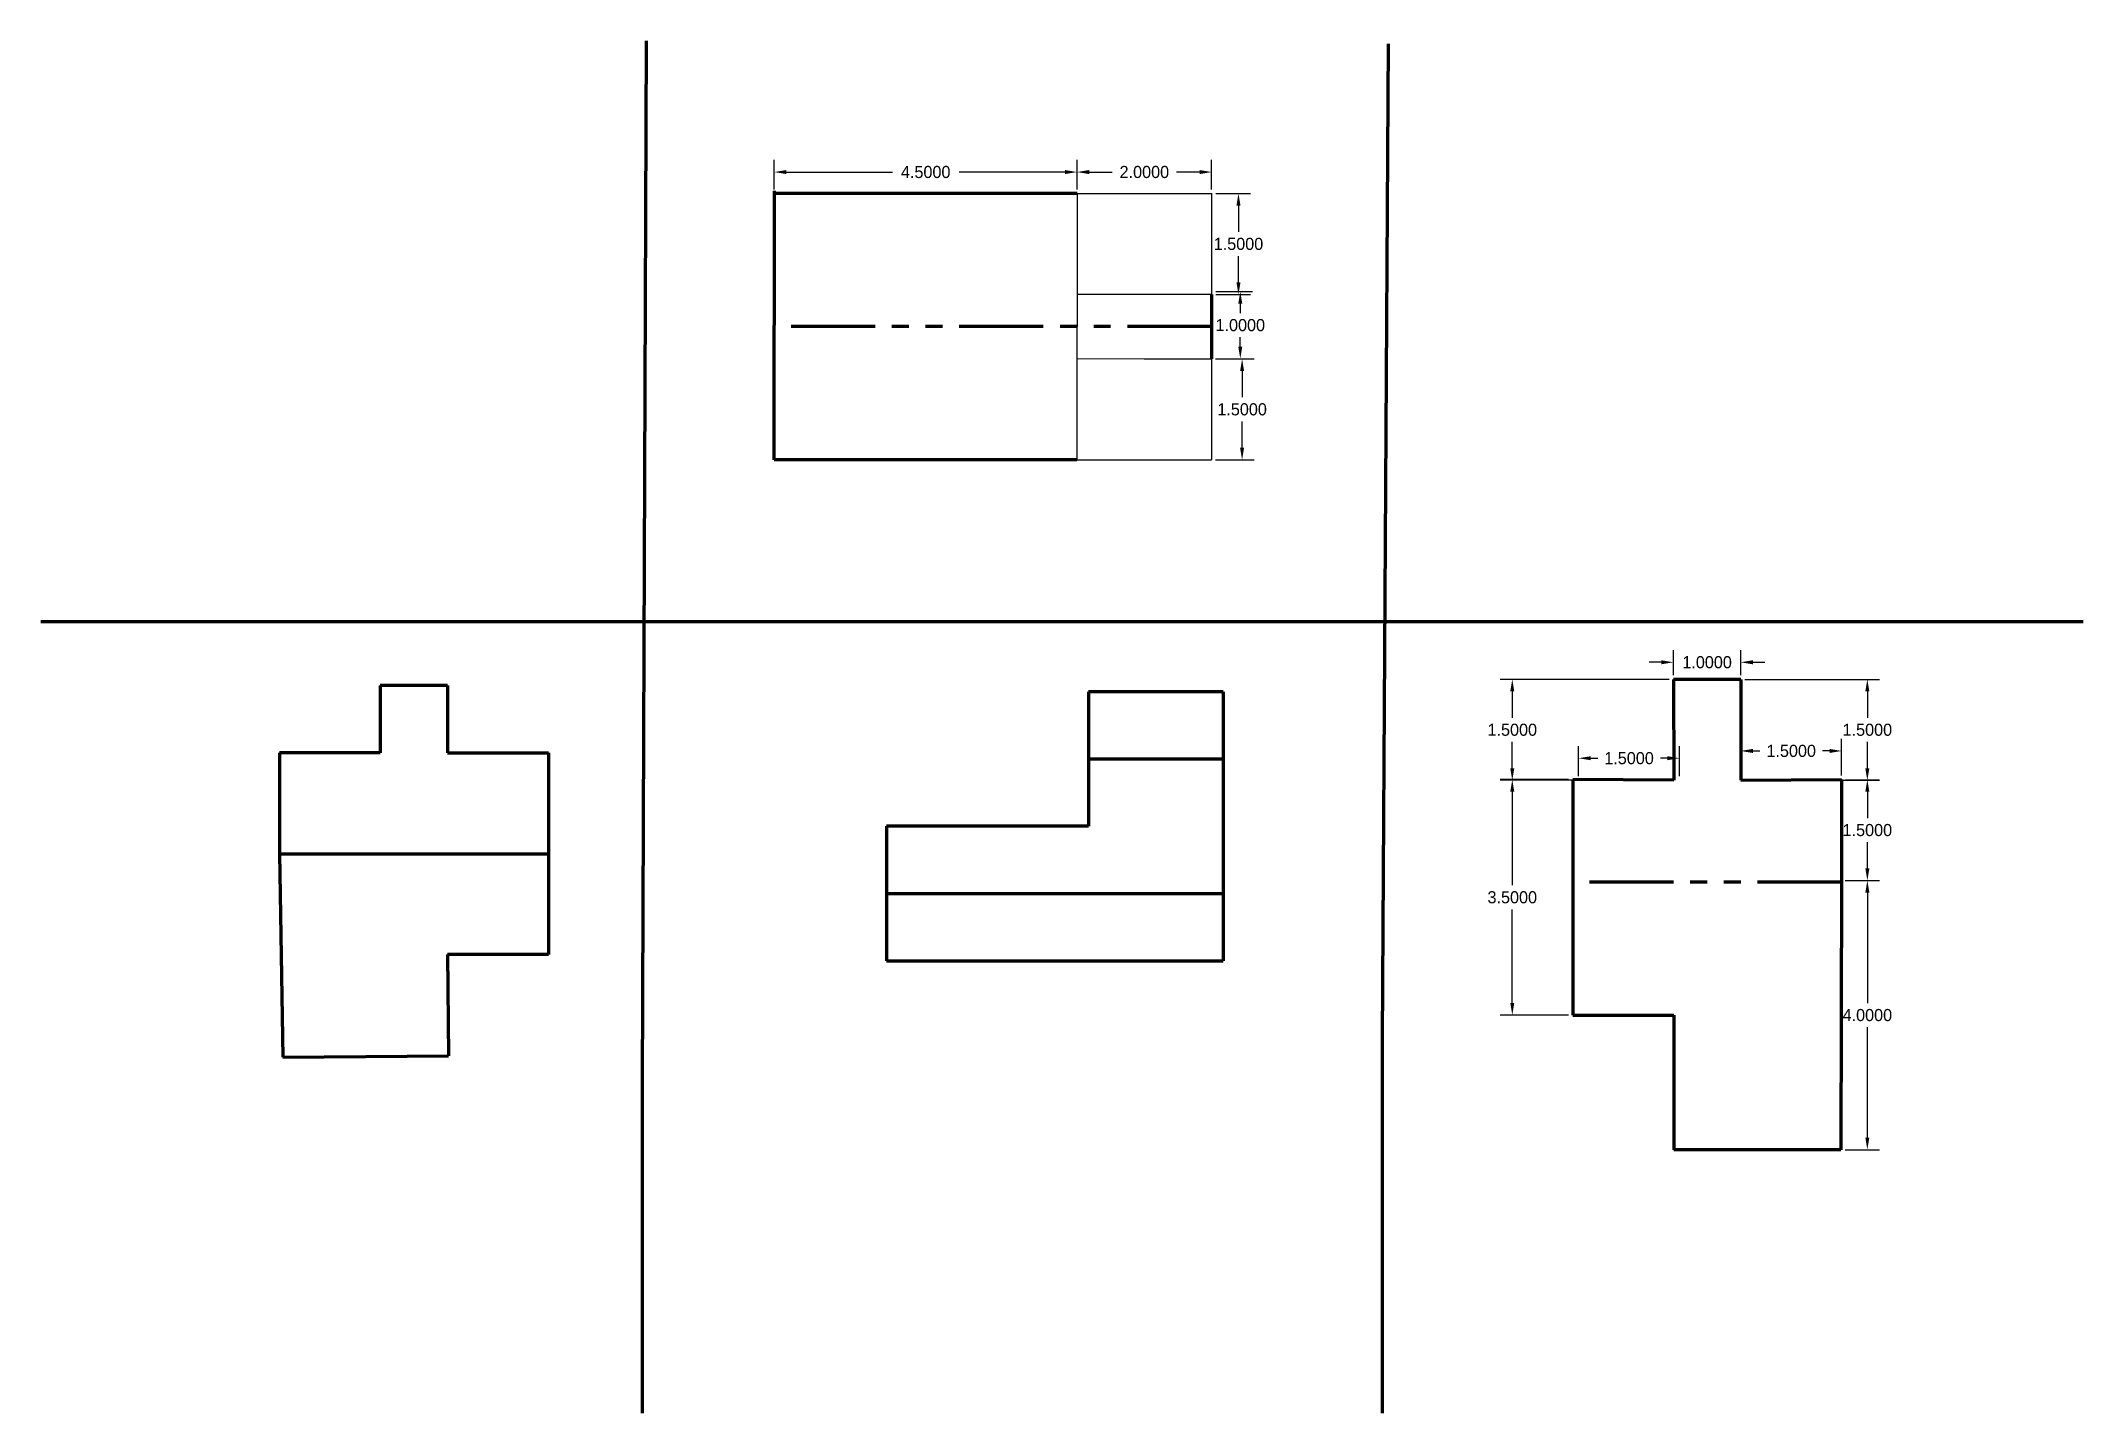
# Model space of a CAD drawing. Header units: inches. Extents: x 3.7 to 34.1, y 4 to 24.4.
import ezdxf

# ---------------------------------------------------------------- set-up
doc = ezdxf.new("R2010")
doc.units = ezdxf.units.IN
doc.header["$LTSCALE"] = 0.5
doc.header["$MEASUREMENT"] = 0
for name, pattern in [('ACAD_ISO02W100', [15, 12, -3]), ('ACAD_ISO03W100', [30, 12, -18]), ('PHANTOMX2', [5, 2.5, -0.5, 0.5, -0.5, 0.5, -0.5])]:
    doc.linetypes.add(name, pattern=pattern)
doc.dimstyles.get("Standard").update_dxf_attribs({"dimtxt": 0.18, "dimasz": 0.18, "dimexe": 0.18, "dimexo": 0.0625, "dimgap": 0.09, "dimtad": 0, "dimtih": 1, "dimtoh": 1, "dimdec": 4, "dimzin": 0, "dimdsep": 46, "dimtxsty": 'Standard', "dimcen": 0.09, "dimadec": 0, "dimazin": 0, "dimtfac": 1, "dimtdec": 4, "dimtofl": 0, "dimtmove": 0, "dimatfit": 3, "dimfxl": 1, "dimtolj": 1, "dimtzin": 0, "dimarcsym": 0})

# ---------------------------------------------------------------- blocks, each defined once
blk = doc.blocks.new('*D6')
at = {"color": 0, "linetype": 'ACAD_ISO02W100', "lineweight": -2}
for p, q in [((19.119, 22.231), (19.119, 22.666)), ((19.299, 22.486), (19.639, 22.486)), ((20.939, 22.486), (20.599, 22.486)), ((21.119, 22.229), (21.119, 22.666))]:
    blk.add_line(p, q, dxfattribs=at)
at = {"color": 0, "linetype": 'ACAD_ISO02W100', "lineweight": 100}
for points in [[(19.299, 22.516), (19.299, 22.456), (19.119, 22.486)], [(20.939, 22.516), (20.939, 22.456), (21.119, 22.486)]]:
    blk.add_solid(points, dxfattribs=at)
at = {"layer": 'Defpoints', "color": 0, "linetype": 'ACAD_ISO02W100', "lineweight": 100}
for p in [(21.119, 22.486), (19.119, 22.169), (21.119, 22.167)]:
    blk.add_point(p, dxfattribs=at)
at = {"color": 0, "linetype": 'ACAD_ISO02W100', "lineweight": 100, "insert": (20.119, 22.486), "char_height": 0.18, "attachment_point": 5}
blk.add_mtext('\\A1;2.0000', dxfattribs=at)
blk = doc.blocks.new('*D7')
at = {"color": 0, "linetype": 'ACAD_ISO02W100', "lineweight": -2}
for p, q in [((14.619, 22.229), (14.619, 22.666)), ((14.799, 22.486), (16.374, 22.486)), ((18.939, 22.486), (17.364, 22.486)), ((19.119, 22.229), (19.119, 22.666))]:
    blk.add_line(p, q, dxfattribs=at)
at = {"color": 0, "linetype": 'ACAD_ISO02W100', "lineweight": 100}
for points in [[(14.799, 22.516), (14.799, 22.456), (14.619, 22.486)], [(18.939, 22.516), (18.939, 22.456), (19.119, 22.486)]]:
    blk.add_solid(points, dxfattribs=at)
at = {"layer": 'Defpoints', "color": 0, "linetype": 'ACAD_ISO02W100', "lineweight": 100}
for p in [(14.619, 22.486), (14.619, 22.167), (19.119, 22.167)]:
    blk.add_point(p, dxfattribs=at)
at = {"color": 0, "linetype": 'ACAD_ISO02W100', "lineweight": 100, "insert": (16.869, 22.486), "char_height": 0.18, "attachment_point": 5}
blk.add_mtext('\\A1;4.5000', dxfattribs=at)
blk = doc.blocks.new('*D8')
at = {"color": 0, "linetype": 'ACAD_ISO03W100', "lineweight": -2}
for p, q in [((21.179, 19.708), (21.752, 19.708)), ((21.572, 19.528), (21.572, 19.138)), ((21.572, 18.388), (21.572, 18.778)), ((21.178, 18.208), (21.752, 18.208))]:
    blk.add_line(p, q, dxfattribs=at)
at = {"color": 0, "linetype": 'ACAD_ISO03W100', "lineweight": 100}
for points in [[(21.542, 19.528), (21.602, 19.528), (21.572, 19.708)], [(21.542, 18.388), (21.602, 18.388), (21.572, 18.208)]]:
    blk.add_solid(points, dxfattribs=at)
at = {"layer": 'Defpoints', "color": 0, "linetype": 'ACAD_ISO03W100', "lineweight": 100}
for p in [(21.117, 19.708), (21.572, 19.708), (21.115, 18.208)]:
    blk.add_point(p, dxfattribs=at)
at = {"color": 0, "linetype": 'ACAD_ISO03W100', "lineweight": 100, "insert": (21.572, 18.958), "char_height": 0.18, "attachment_point": 5}
blk.add_mtext('\\A1;1.5000', dxfattribs=at)
blk = doc.blocks.new('*D9')
at = {"color": 0, "linetype": 'ACAD_ISO03W100', "lineweight": -2}
for p, q in [((21.181, 22.167), (21.698, 22.167)), ((21.518, 21.987), (21.518, 21.597)), ((21.518, 20.847), (21.518, 21.237)), ((21.18, 20.667), (21.698, 20.667))]:
    blk.add_line(p, q, dxfattribs=at)
at = {"color": 0, "linetype": 'ACAD_ISO03W100', "lineweight": 100}
for points in [[(21.488, 21.987), (21.548, 21.987), (21.518, 22.167)], [(21.488, 20.847), (21.548, 20.847), (21.518, 20.667)]]:
    blk.add_solid(points, dxfattribs=at)
at = {"layer": 'Defpoints', "color": 0, "linetype": 'ACAD_ISO03W100', "lineweight": 100}
for p in [(21.119, 22.167), (21.118, 20.667), (21.518, 20.667)]:
    blk.add_point(p, dxfattribs=at)
at = {"color": 0, "linetype": 'ACAD_ISO03W100', "lineweight": 100, "insert": (21.518, 21.417), "char_height": 0.18, "attachment_point": 5}
blk.add_mtext('\\A1;1.5000', dxfattribs=at)
blk = doc.blocks.new('*D10')
at = {"color": 0, "lineweight": -2}
for p, q in [((21.18, 20.71), (21.725, 20.71)), ((21.545, 20.53), (21.545, 20.39)), ((21.545, 19.89), (21.545, 20.03)), ((21.179, 19.71), (21.725, 19.71))]:
    blk.add_line(p, q, dxfattribs=at)
at = {"color": 0, "lineweight": 100}
for points in [[(21.515, 20.53), (21.575, 20.53), (21.545, 20.71)], [(21.515, 19.89), (21.575, 19.89), (21.545, 19.71)]]:
    blk.add_solid(points, dxfattribs=at)
at = {"layer": 'Defpoints', "color": 0, "lineweight": 100}
for p in [(21.118, 20.71), (21.545, 20.71), (21.117, 19.71)]:
    blk.add_point(p, dxfattribs=at)
at = {"color": 0, "lineweight": 100, "insert": (21.545, 20.21), "char_height": 0.18, "attachment_point": 5}
blk.add_mtext('\\A1;1.0000', dxfattribs=at)
blk = doc.blocks.new('*D14')
at = {"color": 0, "linetype": 'ACAD_ISO03W100', "lineweight": -2}
for p, q in [((30.541, 13.454), (31.046, 13.454)), ((30.866, 13.274), (30.866, 12.884)), ((30.866, 12.134), (30.866, 12.524)), ((30.546, 11.954), (31.046, 11.954))]:
    blk.add_line(p, q, dxfattribs=at)
at = {"color": 0, "linetype": 'ACAD_ISO03W100', "lineweight": 100}
for points in [[(30.836, 13.274), (30.896, 13.274), (30.866, 13.454)], [(30.836, 12.134), (30.896, 12.134), (30.866, 11.954)]]:
    blk.add_solid(points, dxfattribs=at)
at = {"layer": 'Defpoints', "color": 0, "linetype": 'ACAD_ISO03W100', "lineweight": 100}
for p in [(30.479, 13.454), (30.484, 11.954), (30.866, 11.954)]:
    blk.add_point(p, dxfattribs=at)
at = {"color": 0, "linetype": 'ACAD_ISO03W100', "lineweight": 100, "insert": (30.866, 12.704), "char_height": 0.18, "attachment_point": 5}
blk.add_mtext('\\A1;1.5000', dxfattribs=at)
blk = doc.blocks.new('*D15')
at = {"color": 0, "linetype": 'ACAD_ISO03W100', "lineweight": -2}
for p, q in [((26.425, 13.455), (25.408, 13.455)), ((25.588, 13.275), (25.588, 11.885)), ((25.588, 10.135), (25.588, 11.525)), ((26.425, 9.955), (25.408, 9.955))]:
    blk.add_line(p, q, dxfattribs=at)
at = {"color": 0, "linetype": 'ACAD_ISO03W100', "lineweight": 100}
for points in [[(25.558, 13.275), (25.618, 13.275), (25.588, 13.455)], [(25.558, 10.135), (25.618, 10.135), (25.588, 9.955)]]:
    blk.add_solid(points, dxfattribs=at)
at = {"layer": 'Defpoints', "color": 0, "linetype": 'ACAD_ISO03W100', "lineweight": 100}
for p in [(26.488, 13.455), (25.588, 9.955), (26.488, 9.955)]:
    blk.add_point(p, dxfattribs=at)
at = {"color": 0, "linetype": 'ACAD_ISO03W100', "lineweight": 100, "insert": (25.588, 11.705), "char_height": 0.18, "attachment_point": 5}
blk.add_mtext('\\A1;3.5000', dxfattribs=at)
blk = doc.blocks.new('*D16')
at = {"color": 0, "linetype": 'ACAD_ISO03W100', "lineweight": -2}
for p, q in [((30.536, 11.954), (31.046, 11.954)), ((30.866, 11.774), (30.866, 10.134)), ((30.866, 8.134), (30.866, 9.774)), ((30.536, 7.954), (31.046, 7.954))]:
    blk.add_line(p, q, dxfattribs=at)
at = {"color": 0, "linetype": 'ACAD_ISO03W100', "lineweight": 100}
for points in [[(30.836, 11.774), (30.896, 11.774), (30.866, 11.954)], [(30.836, 8.134), (30.896, 8.134), (30.866, 7.954)]]:
    blk.add_solid(points, dxfattribs=at)
at = {"layer": 'Defpoints', "color": 0, "linetype": 'ACAD_ISO03W100', "lineweight": 100}
for p in [(30.474, 11.954), (30.474, 7.954), (30.866, 7.954)]:
    blk.add_point(p, dxfattribs=at)
at = {"color": 0, "linetype": 'ACAD_ISO03W100', "lineweight": 100, "insert": (30.866, 9.954), "char_height": 0.18, "attachment_point": 5}
blk.add_mtext('\\A1;4.0000', dxfattribs=at)
blk = doc.blocks.new('*D17')
at = {"color": 0, "linetype": 'ACAD_ISO03W100', "lineweight": -2}
for p, q in [((26.574, 13.507), (26.574, 13.953)), ((26.754, 13.773), (26.859, 13.773)), ((27.894, 13.773), (27.789, 13.773)), ((28.074, 13.507), (28.074, 13.953))]:
    blk.add_line(p, q, dxfattribs=at)
at = {"color": 0, "linetype": 'ACAD_ISO03W100', "lineweight": 100}
for points in [[(26.754, 13.803), (26.754, 13.743), (26.574, 13.773)], [(27.894, 13.803), (27.894, 13.743), (28.074, 13.773)]]:
    blk.add_solid(points, dxfattribs=at)
at = {"layer": 'Defpoints', "color": 0, "linetype": 'ACAD_ISO03W100', "lineweight": 100}
for p in [(26.574, 13.773), (26.574, 13.444), (28.074, 13.444)]:
    blk.add_point(p, dxfattribs=at)
at = {"color": 0, "linetype": 'ACAD_ISO03W100', "lineweight": 100, "insert": (27.324, 13.773), "char_height": 0.18, "attachment_point": 5}
blk.add_mtext('\\A1;1.5000', dxfattribs=at)
blk = doc.blocks.new('*D18')
at = {"color": 0, "linetype": 'ACAD_ISO03W100', "lineweight": -2}
for p, q in [((28.984, 13.507), (28.984, 14.061)), ((30.484, 13.516), (30.484, 14.061)), ((29.164, 13.881), (29.269, 13.881)), ((30.304, 13.881), (30.199, 13.881))]:
    blk.add_line(p, q, dxfattribs=at)
at = {"color": 0, "linetype": 'ACAD_ISO03W100', "lineweight": 100}
for points in [[(29.164, 13.911), (29.164, 13.851), (28.984, 13.881)], [(30.304, 13.911), (30.304, 13.851), (30.484, 13.881)]]:
    blk.add_solid(points, dxfattribs=at)
at = {"layer": 'Defpoints', "color": 0, "linetype": 'ACAD_ISO03W100', "lineweight": 100}
for p in [(30.484, 13.881), (28.984, 13.445), (30.484, 13.454)]:
    blk.add_point(p, dxfattribs=at)
at = {"color": 0, "linetype": 'ACAD_ISO03W100', "lineweight": 100, "insert": (29.734, 13.881), "char_height": 0.18, "attachment_point": 5}
blk.add_mtext('\\A1;1.5000', dxfattribs=at)
blk = doc.blocks.new('*D19')
at = {"color": 0, "linetype": 'ACAD_ISO03W100', "lineweight": -2}
for p, q in [((27.804, 15.199), (27.624, 15.199)), ((27.984, 15.007), (27.984, 15.379)), ((28.984, 15.007), (28.984, 15.379)), ((29.164, 15.199), (29.344, 15.199))]:
    blk.add_line(p, q, dxfattribs=at)
at = {"color": 0, "linetype": 'ACAD_ISO03W100', "lineweight": 100}
for points in [[(27.804, 15.229), (27.804, 15.169), (27.984, 15.199)], [(29.164, 15.229), (29.164, 15.169), (28.984, 15.199)]]:
    blk.add_solid(points, dxfattribs=at)
at = {"layer": 'Defpoints', "color": 0, "linetype": 'ACAD_ISO03W100', "lineweight": 100}
for p in [(28.984, 15.199), (27.984, 14.945), (28.984, 14.945)]:
    blk.add_point(p, dxfattribs=at)
at = {"color": 0, "linetype": 'ACAD_ISO03W100', "lineweight": 100, "insert": (28.484, 15.199), "char_height": 0.18, "attachment_point": 5}
blk.add_mtext('\\A1;1.0000', dxfattribs=at)
blk = doc.blocks.new('*D20')
at = {"color": 0, "linetype": 'ACAD_ISO03W100', "lineweight": -2}
for p, q in [((27.921, 14.945), (25.408, 14.945)), ((25.588, 14.765), (25.588, 14.375)), ((25.588, 13.625), (25.588, 14.015)), ((27.925, 13.445), (25.408, 13.445))]:
    blk.add_line(p, q, dxfattribs=at)
at = {"color": 0, "linetype": 'ACAD_ISO03W100', "lineweight": 100}
for points in [[(25.558, 14.765), (25.618, 14.765), (25.588, 14.945)], [(25.558, 13.625), (25.618, 13.625), (25.588, 13.445)]]:
    blk.add_solid(points, dxfattribs=at)
at = {"layer": 'Defpoints', "color": 0, "linetype": 'ACAD_ISO03W100', "lineweight": 100}
for p in [(27.984, 14.945), (25.588, 13.445), (27.988, 13.445)]:
    blk.add_point(p, dxfattribs=at)
at = {"color": 0, "linetype": 'ACAD_ISO03W100', "lineweight": 100, "insert": (25.588, 14.195), "char_height": 0.18, "attachment_point": 5}
blk.add_mtext('\\A1;1.5000', dxfattribs=at)
blk = doc.blocks.new('*D21')
at = {"color": 0, "linetype": 'ACAD_ISO03W100', "lineweight": -2}
for p, q in [((29.046, 14.945), (31.046, 14.945)), ((30.866, 14.765), (30.866, 14.375)), ((30.866, 13.625), (30.866, 14.015)), ((29.046, 13.445), (31.046, 13.445))]:
    blk.add_line(p, q, dxfattribs=at)
at = {"color": 0, "linetype": 'ACAD_ISO03W100', "lineweight": 100}
for points in [[(30.836, 14.765), (30.896, 14.765), (30.866, 14.945)], [(30.836, 13.625), (30.896, 13.625), (30.866, 13.445)]]:
    blk.add_solid(points, dxfattribs=at)
at = {"layer": 'Defpoints', "color": 0, "linetype": 'ACAD_ISO03W100', "lineweight": 100}
for p in [(28.984, 14.945), (28.984, 13.445), (30.866, 13.445)]:
    blk.add_point(p, dxfattribs=at)
at = {"color": 0, "linetype": 'ACAD_ISO03W100', "lineweight": 100, "insert": (30.866, 14.195), "char_height": 0.18, "attachment_point": 5}
blk.add_mtext('\\A1;1.5000', dxfattribs=at)

msp = doc.modelspace()

# ---------------------------------------------------------------- linework, layer by layer
at = {"color": 0, "lineweight": 100}
for p, q in [((12.71622, 24.43639), (12.65516, 8.94603)), ((23.7431, 24.39292), (23.65168, 9.60859)), ((3.7162, 15.80662), (34.0738, 15.80662))]:
    msp.add_line(p, q, dxfattribs=at)
at = {"lineweight": 100}
for p, q in [((14.61546, 18.20781), (14.61915, 22.20782)), ((21.11764, 20.66696), (21.11679, 19.70958)), ((19.11546, 18.20781), (14.61546, 18.20781)), ((28.98358, 14.94485), (27.98358, 14.94485)), ((27.98358, 14.94485), (27.98795, 13.44486)), ((28.98358, 14.94485), (28.98358, 13.44485)), ((9.7621, 14.8529), (8.7621, 14.8529)), ((8.7621, 14.8529), (8.7622, 13.8529)), ((9.7621, 14.8529), (9.7621, 13.8529)), ((21.28836, 14.76197), (19.28836, 14.76197)), ((19.28836, 14.76197), (19.28836, 13.76197)), ((21.28836, 14.76197), (21.28836, 13.76197)), ((8.7622, 13.8529), (7.2622, 13.85276)), ((7.2622, 13.85276), (7.26234, 12.35276)), ((9.7621, 13.8529), (11.2621, 13.8529)), ((11.2621, 13.8529), (11.2621, 12.3529)), ((19.28836, 13.76197), (21.28836, 13.76197)), ((19.28836, 13.76197), (19.28836, 12.76197)), ((21.28836, 13.76197), (21.28836, 10.76197)), ((27.98795, 13.44486), (26.48799, 13.45531)), ((28.98358, 13.44485), (30.48355, 13.45411)), ((30.48355, 13.45411), (30.48355, 11.95411)), ((19.28836, 12.76197), (16.28836, 12.76197)), ((16.28836, 12.76197), (16.28836, 10.76197)), ((7.26234, 12.35276), (11.2621, 12.35315)), ((7.26234, 12.35276), (7.31175, 9.32812)), ((11.2621, 12.35315), (11.2621, 10.85315)), ((16.28836, 11.76197), (21.28836, 11.76197)), ((11.2621, 10.85315), (9.7621, 10.85315)), ((9.7621, 10.85315), (9.77483, 9.34897)), ((16.28836, 10.76197), (21.28836, 10.76197)), ((7.31175, 9.32812), (9.77483, 9.34897))]:
    msp.add_line(p, q, dxfattribs=at)
at = {"linetype": 'ACAD_ISO02W100', "lineweight": 100}
for p, q in [((19.11897, 22.16696), (14.61897, 22.16696)), ((20.11897, 22.16784), (20.11897, 22.16784))]:
    msp.add_line(p, q, dxfattribs=at)
for p, q in [((19.11897, 22.16873), (19.11546, 18.20781)), ((19.11897, 22.16873), (21.11897, 22.16696)), ((21.11897, 22.1705), (21.11764, 20.66873)), ((21.11897, 22.16873), (21.11897, 22.16696)), ((19.11764, 20.6705), (21.11764, 20.66873)), ((19.11679, 19.71224), (20.11812, 19.71136)), ((20.11546, 19.71047), (21.11679, 19.70958)), ((21.11679, 19.70958), (21.11546, 18.20781)), ((19.11546, 18.20959), (21.11546, 18.20781))]:
    msp.add_line(p, q)
at = {"linetype": 'ACAD_ISO03W100', "lineweight": 100}
for p, q in [((21.11814, 21.23145), (21.11814, 21.23145)), ((26.48799, 13.45531), (26.48799, 9.95531)), ((30.48355, 11.95409), (30.47397, 7.9541)), ((26.48799, 9.95531), (27.98799, 9.95531)), ((27.98799, 9.95531), (27.98799, 7.9541)), ((30.47397, 7.9541), (27.98799, 7.9541))]:
    msp.add_line(p, q, dxfattribs=at)
at = {"linetype": 'PHANTOMX2', "lineweight": 100}
for p, q in [((21.11721, 20.18827), (14.61729, 20.18827)), ((30.4835, 11.93251), (26.48799, 11.93251))]:
    msp.add_line(p, q, dxfattribs=at)
at = {"color": 0, "linetype": 'ACAD_ISO03W100', "lineweight": 100}
for p, q in [((23.65168, 9.60859), (23.65168, 4.27067)), ((12.65516, 8.94603), (12.65516, 4.03752))]:
    msp.add_line(p, q, dxfattribs=at)
at = {"color": 5, "linetype": 'ACAD_ISO03W100', "lineweight": 100}
msp.add_line((23.65168, 6.93963), (23.65168, 4.03752), dxfattribs=at)

# ---------------------------------------------------------------- dimensions: what is measured, and where the dimension line sits
at = {"linetype": 'ACAD_ISO02W100', "lineweight": 100}
for base, p1, p2, picture, middle in [((14.61897, 22.48582), (19.11897, 22.16696), (14.61897, 22.16696), '*D7', (16.86897, 22.48582)), ((21.11896, 22.48582), (19.11896, 22.16873), (21.11896, 22.16696), '*D6', (20.11896, 22.48582))]:
    dim = msp.add_linear_dim(base=base, p1=p1, p2=p2, dimstyle='Standard', dxfattribs=at)
    dim.commit()
    dim.dimension.update_dxf_attribs({"geometry": picture, "text_midpoint": middle})
at = {"linetype": 'ACAD_ISO03W100', "lineweight": 100}
for base, p1, p2, picture, middle in [((21.51848, 20.66696), (21.11897, 22.16696), (21.11764, 20.66696), '*D9', (21.51848, 21.41696)), ((21.57193, 19.70781), (21.11546, 18.20781), (21.11679, 19.70781), '*D8', (21.57193, 18.95781)), ((25.58836, 13.44486), (27.98358, 14.94485), (27.98795, 13.44486), '*D20', (25.58836, 14.19485)), ((30.86597, 13.44485), (28.98358, 14.94485), (28.98358, 13.44485), '*D21', (30.86597, 14.19485)), ((25.58836, 9.95531), (26.48799, 13.45531), (26.48799, 9.95531), '*D15', (25.58836, 11.70531)), ((30.86597, 11.95409), (30.47892, 13.45408), (30.48355, 11.95409), '*D14', (30.86597, 12.70409)), ((30.86617, 7.9541), (30.47397, 11.95409), (30.47397, 7.9541), '*D16', (30.86617, 9.9541))]:
    dim = msp.add_linear_dim(base=base, p1=p1, p2=p2, angle=90, dimstyle='Standard', dxfattribs=at)
    dim.commit()
    dim.dimension.update_dxf_attribs({"geometry": picture, "text_midpoint": middle})
at = {"lineweight": 100}
dim = msp.add_linear_dim(base=(21.54521, 20.70958), p1=(21.11679, 19.70958), p2=(21.11768, 20.70958), angle=90, dimstyle='Standard', dxfattribs=at)
dim.commit()
dim.dimension.update_dxf_attribs({"geometry": '*D10', "text_midpoint": (21.54521, 20.20958)})
at = {"linetype": 'ACAD_ISO03W100', "lineweight": 100}
for base, p1, p2, picture, middle in [((28.98358, 15.19897), (27.98358, 14.94485), (28.98358, 14.94485), '*D19', (28.48358, 15.19897)), ((30.48355, 13.88115), (28.98358, 13.44485), (30.48355, 13.45374), '*D18', (29.73357, 13.88115)), ((26.57393, 13.77313), (28.07393, 13.44426), (26.57393, 13.44426), '*D17', (27.32393, 13.77313))]:
    dim = msp.add_linear_dim(base=base, p1=p1, p2=p2, dimstyle='Standard', dxfattribs=at)
    dim.commit()
    dim.dimension.update_dxf_attribs({"geometry": picture, "text_midpoint": middle})

doc.saveas('drawing.dxf')
